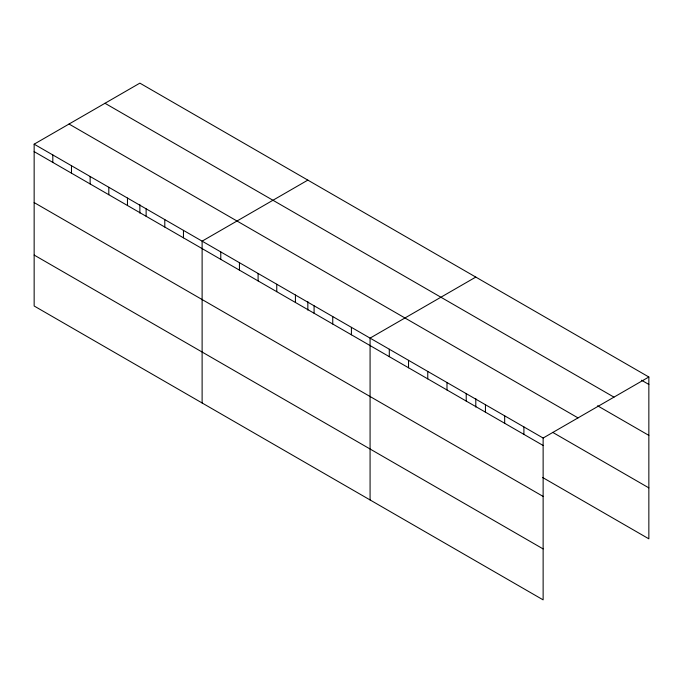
<?xml version="1.0" encoding="UTF-8"?>
<svg xmlns="http://www.w3.org/2000/svg" width="683" height="683" viewBox="0 0 683 683"><rect width="100%" height="100%" fill="white"/><g stroke="black" fill="none" stroke-linecap="round" stroke-linejoin="round"><path stroke-width="1.02" d="M34.15 144.173L543.13 438.034L543.13 599.862L34.15 306.001L34.15 144.173L139.87 83.138L648.85 376.999L648.85 538.827L542.635 477.502M307.837 180.116L202.117 241.15L202.117 402.979M475.795 277.085L370.075 338.119L370.075 499.947M543.13 438.034L648.85 376.999M641.525 380.218L648.85 384.444M104.986 103.278L613.966 397.139M597.574 405.787L648.85 435.387M69.034 124.033L578.014 417.894M552.709 432.373L648.85 487.875M34.15 151.626L543.13 445.478M34.15 202.569L543.13 496.421M34.15 255.058L543.13 548.919M523.904 426.935L523.904 434.379M504.677 415.827L504.677 423.281M485.442 404.729L485.442 412.173M475.795 398.582L475.795 407.068M466.216 393.63L466.216 401.075M446.989 382.523L446.989 389.976M427.763 371.424L427.763 378.869M408.536 360.325L408.536 367.77M389.301 349.226L389.301 356.671M351.412 327.345L351.412 334.798M332.749 316.571L332.749 324.015M314.086 305.796L314.086 313.241M307.837 301.604L307.837 310.099M295.423 295.022L295.423 302.467M276.76 284.248L276.76 291.692M258.097 273.473L258.097 280.918M239.434 262.699L239.434 270.144M220.78 251.925L220.78 259.369M183.454 230.376L183.454 237.821M164.791 219.602L164.791 227.046M146.128 208.827L146.128 216.272M139.87 204.635L139.87 213.13M127.465 198.053L127.465 205.498M108.802 187.279L108.802 194.723M90.139 176.504L90.139 183.949M71.476 165.73L71.476 173.175M52.813 154.947L52.813 162.4"/></g></svg>
